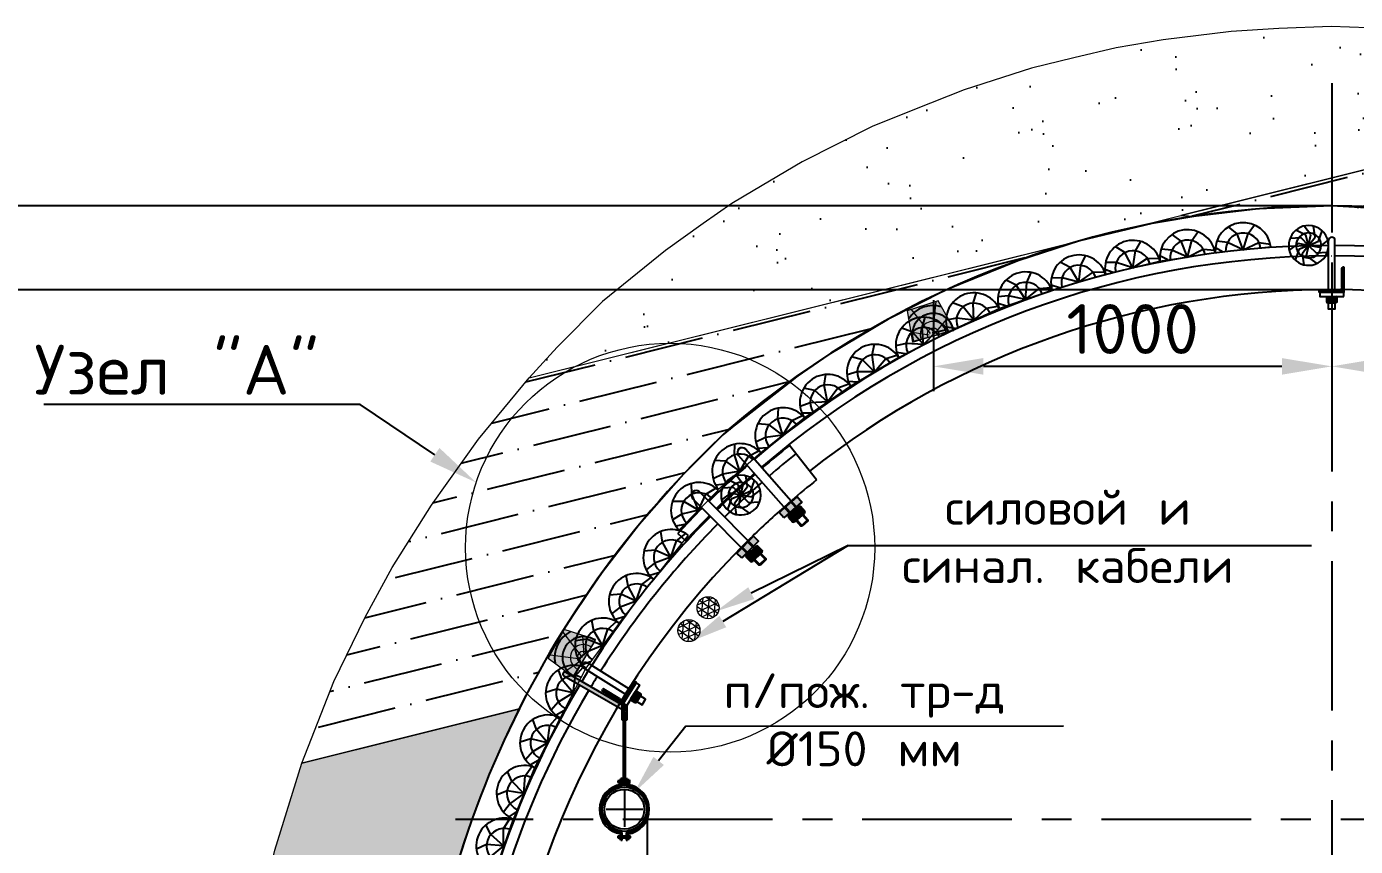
# Model space of a CAD drawing. Header units: millimetres. Extents: x 1757 to 4342, y -1901 to 53.
# Drawn here: x 3956.3 to 4023, y -1788.8 to -1747.7 of the extents above; entities that cross this region are included whole.
import ezdxf
from ezdxf import colors
from ezdxf.entities.mleader import LeaderData, LeaderLine
from ezdxf.math import Vec2, Vec3

# ---------------------------------------------------------------- set-up
doc = ezdxf.new("R2010")
doc.units = ezdxf.units.MM
doc.header["$LTSCALE"] = 0.1
doc.linetypes.add('IRA2', pattern=[4, 2, -1, 0, -1])
doc.linetypes.add('осевая', pattern=[2, 1.25, -0.25, 0.25, -0.25])
for name, color, linetype in [('АП-112_22', 5, 'Continuous'), ('Д_Распорка', 7, 'Continuous'), ('Контур_112', 252, 'Continuous'), ('М16_Гайка_Конт', 7, 'Continuous'), ('М16_Планка', 7, 'Continuous'), ('М24_Гайка', 7, 'Continuous'), ('М24_Планка', 7, 'Continuous'), ('Ско_М16_СВП-22', 7, 'Continuous'), ('Ско_М24', 5, 'Continuous'), ('Уголок_63х63', 7, 'Continuous')]:
    doc.layers.add(name, color=color, linetype=linetype)
doc.styles.get("Standard").update_dxf_attribs({"font": 'txt.shx'})
doc.dimstyles.new('ISO-25', dxfattribs={"dimtxt": 2.5, "dimasz": 2.5, "dimexe": 1.25, "dimexo": 0, "dimtad": 1, "dimdec": 0, "dimtxsty": 'Standard', "dimcen": 2.5, "dimadec": 0, "dimazin": 0, "dimtfac": 1, "dimtdec": 0, "dimtmove": 0, "dimatfit": 3, "dimfxl": 1, "dimarcsym": 0})
pattern_1 = [(14, (-279873.9305, 278915.1453), (2.311551805, 2.2124337317), [3.96875, -0.79375, 0, -0.79375])]

# ---------------------------------------------------------------- blocks, each defined once
blk = doc.blocks.new('*D669')
at = {"color": 0, "lineweight": -2}
for p, q in [((4021.773, -1760.892), (3953.289, -1760.892)), ((3954.539, -1820.973), (3954.539, -1763.392)), ((3979.975, -1823.473), (3953.289, -1823.473))]:
    blk.add_line(p, q, dxfattribs=at)
at = {"color": 0, "lineweight": 15}
for points in [[(3954.122, -1763.392), (3954.956, -1763.392), (3954.539, -1760.892)], [(3954.122, -1820.973), (3954.956, -1820.973), (3954.539, -1823.473)]]:
    blk.add_solid(points, dxfattribs=at)
at = {"layer": 'Defpoints', "color": 0, "lineweight": 15}
for p in [(3954.539, -1760.892), (4021.773, -1760.892), (3979.975, -1823.473)]:
    blk.add_point(p, dxfattribs=at)
at = {"color": 0, "lineweight": 0, "insert": (3952.664, -1792.183), "char_height": 2.5, "attachment_point": 5, "rotation": 90}
blk.add_mtext('2830(3080)', dxfattribs=at)
blk = doc.blocks.new('М16_Гайка')
at = {"layer": 'М16_Гайка_Конт'}
h = blk.add_hatch(color=253, dxfattribs=at)
h.paths.add_polyline_path([(1.9, -6.7, 0.267171), (1.9, -13.4), (1.9, -13.4), (14.3, -13.4), (14.3, -13.4, 0.267171), (14.3, -6.7)])
h.paths.add_polyline_path([(1.9, 6.7, 0.133362), (1.9, -6.7), (14.3, -6.7, 0.133362), (14.3, 6.7)])
h.paths.add_polyline_path([(1.9, 13.4), (1.9, 13.4, 0.267171), (1.9, 6.7), (14.3, 6.7, 0.267171), (14.3, 13.4), (14.3, 13.4)])
h.paths.add_polyline_path([(0, 10.1), (0, 0), (1, 0, -0.066387), (1.9, 6.7, -0.267171), (1.9, 13.4)])
h.paths.add_polyline_path([(0, 0), (0, -10), (1.9, -13.4, -0.267171), (1.9, -6.7, -0.066387), (1, 0)])
h.paths.add_polyline_path([(15.2, 0, -0.066387), (14.3, -6.7, -0.267171), (14.3, -13.4), (16.2, -10), (16.2, 0)])
h.paths.add_polyline_path([(14.3, 13.4, -0.267171), (14.3, 6.7, -0.066387), (15.2, 0), (16.2, 0), (16.2, 10.1)])
for p, q in [((1.9, 13.4), (0, 10.1)), ((0, 10.1), (0, -10)), ((0, 10.1), (0, -10)), ((0, 0), (1, 0)), ((1.9, 13.4), (14.3, 13.4)), ((14.3, 6.7), (1.9, 6.7)), ((14.3, 13.4), (16.2, 10.1)), ((15.2, 0), (16.2, 0)), ((16.2, 10.1), (16.2, -10)), ((16.2, 10.1), (16.2, -10)), ((1.9, -13.4), (0, -10)), ((14.3, -6.7), (1.9, -6.7)), ((14.3, -13.4), (1.9, -13.4)), ((14.3, -13.4), (16.2, -10))]:
    blk.add_line(p, q, dxfattribs=at)
for centre, radius, start, end in [((7.7, 10), 6.71, 149.9725, 209.9168), ((26.6, 0), 25.6, 164.8075, 195.1925), ((8.5, 10), 6.71, 330.0832, 29.9168), ((-10.4, 0), 25.6, 344.8075, 15.1925), ((7.7, -10), 6.71, 150.0832, 210.0275), ((8.5, -10), 6.71, 330.0832, 29.9168)]:
    blk.add_arc(centre, radius, start, end, dxfattribs=at)
blk = doc.blocks.new('Уголок_63х63')
blk.add_lwpolyline([(-6, 31.5), (-5.1, 31.5)])
at = {"layer": 'Уголок_63х63'}
for p, q in [((-6, 58.5), (-2.6, 63)), ((-6, 53.2), (0, 61.1)), ((-6, 13), (-6, 60.3)), ((-6, 47.9), (0, 55.9)), ((-6, 42.7), (0, 50.6)), ((-6, 37.4), (0, 45.3)), ((-6, 32.1), (0, 40.1)), ((-6, 26.9), (0, 34.8)), ((0, 63), (-3.3, 63)), ((0, 0), (0, 63)), ((-63, 0), (-63, 3.3)), ((0, 0), (-63, 0)), ((-62.8, 4.4), (-62, 5.4)), ((-62.1, 0), (-57.6, 6)), ((-13, 6), (-60.3, 6)), ((-58.1, 0), (-53.6, 6)), ((-54.2, 0), (-49.6, 6)), ((-50.2, 0), (-45.6, 6)), ((-46.2, 0), (-41.7, 6)), ((-42.2, 0), (-37.7, 6)), ((-38.2, 0), (-33.7, 6)), ((-34.3, 0), (-29.7, 6)), ((-30.3, 0), (-25.7, 6)), ((-26.3, 0), (-21.8, 6)), ((-22.3, 0), (-17.8, 6)), ((-18.3, 0), (-13.8, 6)), ((-14.4, 0), (-8.7, 7.5)), ((-10.4, 0), (0, 13.7)), ((-6.5, 10.4), (0, 19)), ((-6.4, 0), (0, 8.5)), ((-6, 21.6), (0, 29.5)), ((-6, 16.3), (0, 24.3)), ((-2.4, 0), (0, 3.2))]:
    blk.add_line(p, q, dxfattribs=at)
for centre, radius, start, end in [((-3.3, 60.3), 2.7, 90.0004, 180.0004), ((-60.3, 3.3), 2.7, 90.0004, 180.0004), ((-13, 13), 7, 270.0004, 0.0004)]:
    blk.add_arc(centre, radius, start, end, dxfattribs=at)
blk = doc.blocks.new('Хомут_М15_Проф')
at = {"layer": 'Ско_М16_СВП-22'}
for p, q in [((-38.7, 8), (-163, 8)), ((-38.7, -8), (-163, -8))]:
    blk.add_line(p, q, dxfattribs=at)
blk.add_arc((-163, 0), 8, 90, 270, dxfattribs=at)
blk = doc.blocks.new('A$C47E9096D')
at = {"layer": 'М24_Гайка'}
blk.add_hatch(color=253, dxfattribs=at).paths.add_polyline_path([(-69.3, 85.7), (-73.6, 88.2), (-105.2, 88.2), (-109.5, 85.7), (-109.5, 69.3), (-105.2, 66.8), (-73.6, 66.8), (-69.3, 69.3)])
for points in [[(-109.6, 85.7), (-105.2, 88.2)], [(-109.6, 85.7), (-109.6, 69.3)], [(-109.6, 69.3), (-105.2, 66.7)], [(-73.6, 88.2), (-105.2, 88.2)], [(-73.6, 66.7), (-105.2, 66.7)], [(-99.5, 85.7), (-99.5, 73.2)], [(-99.5, 69.3), (-99.5, 81.7)], [(-89.4, 88.2), (-89.4, 87)], [(-89.4, 66.7), (-89.4, 68)], [(-79.3, 85.7), (-79.3, 73.2)], [(-79.3, 69.3), (-79.3, 81.7)], [(-69.3, 85.7), (-73.6, 88.2)], [(-69.3, 69.3), (-73.6, 66.7)], [(-69.3, 85.7), (-69.3, 69.3)]]:
    blk.add_lwpolyline(points, dxfattribs=at)
at = {"layer": 'М24_Гайка', "color": 253}
blk.add_lwpolyline([(-73.6, 88.2), (-105.2, 88.2), (-109.5, 85.7), (-109.5, 69.3), (-105.2, 66.8), (-73.6, 66.8), (-69.3, 69.3), (-69.3, 85.7)], close=True, dxfattribs=at)
at = {"layer": 'М24_Гайка'}
for centre, radius, start, end in [((-104.5, 75.6), 11.3, 63.6373, 116.3627), ((-104.5, 79.4), 11.3, 243.6373, 296.3627), ((-89.4, 45.3), 41.7, 76.0034, 103.9966), ((-89.4, 109.7), 41.7, 256.0034, 283.9966), ((-74.3, 75.6), 11.3, 63.6373, 116.3627), ((-74.3, 79.4), 11.3, 243.6373, 296.3627)]:
    blk.add_arc(centre, radius, start, end, dxfattribs=at)
blk = doc.blocks.new('pfnzu')
at = {"color": 7, "lineweight": 0}
blk.add_line((142694.1, -82404), (142694.1, -82544.3), dxfattribs=at)
at = {"layer": 'Д_Распорка', "color": 253}
for p, q in [((142679.9, -82432.8), (142686.9, -82404.5)), ((142654.7, -82457.4), (142634.8, -82439)), ((142694.1, -82474.1), (142679.9, -82432.8)), ((142694.1, -82474.1), (142652.6, -82484.3)), ((142694.1, -82474.1), (142654.7, -82457.4)), ((142694.1, -82474.1), (142671.5, -82511.2)), ((142652.6, -82484.3), (142632.2, -82504.2)), ((142671.5, -82511.2), (142664.9, -82537.2)), ((142694.1, -82524.6), (142681.4, -82542.8))]:
    blk.add_line(p, q, dxfattribs=at)
at = {"layer": 'Д_Распорка', "color": 7}
blk.add_arc((142695.6, -82474.1), 70.2, 91.2316, 268.7684, dxfattribs=at)
at = {"layer": 'Д_Распорка', "color": 253}
blk.add_arc((142695.6, -82474.1), 44.2, 91.9563, 268.0437, dxfattribs=at)
blk = doc.blocks.new('*D620')
at = {"color": 0, "lineweight": -2}
for p, q in [((3987.433, -1787.475), (3987.433, -1793.904)), ((4003.475, -1792.654), (4003.475, -1791.404)), ((3989.933, -1792.654), (4000.975, -1792.654))]:
    blk.add_line(p, q, dxfattribs=at)
at = {"color": 0, "lineweight": 15}
for points in [[(3989.933, -1792.237), (3989.933, -1793.07), (3987.433, -1792.654)], [(4000.975, -1792.237), (4000.975, -1793.07), (4003.475, -1792.654)]]:
    blk.add_solid(points, dxfattribs=at)
at = {"layer": 'Defpoints', "color": 0, "lineweight": 15}
for p in [(3987.433, -1787.475), (4003.475, -1792.654), (4003.475, -1792.654)]:
    blk.add_point(p, dxfattribs=at)
at = {"color": 0, "lineweight": 0, "insert": (3995.454, -1790.779), "char_height": 2.5, "attachment_point": 5}
blk.add_mtext('16', dxfattribs=at)
blk = doc.blocks.new('*D649')
at = {"color": 0, "lineweight": -2}
for p, q in [((4021.773, -1756.676), (3948.196, -1756.676)), ((3949.446, -1820.973), (3949.446, -1759.176)), ((4021.773, -1823.473), (3948.196, -1823.473))]:
    blk.add_line(p, q, dxfattribs=at)
at = {"color": 0, "lineweight": 15}
for points in [[(3949.03, -1759.176), (3949.863, -1759.176), (3949.446, -1756.676)], [(3949.03, -1820.973), (3949.863, -1820.973), (3949.446, -1823.473)]]:
    blk.add_solid(points, dxfattribs=at)
at = {"layer": 'Defpoints', "color": 0, "lineweight": 15}
for p in [(3949.446, -1756.676), (4021.773, -1756.676), (4021.773, -1823.473)]:
    blk.add_point(p, dxfattribs=at)
at = {"color": 0, "lineweight": 0, "insert": (3947.571, -1790.075), "char_height": 2.5, "attachment_point": 5, "rotation": 90}
blk.add_mtext('67', dxfattribs=at)
blk = doc.blocks.new('*D660')
at = {"color": 0, "lineweight": -2}
for p, q in [((4021.773, -1760.892), (4021.773, -1765.976)), ((4001.798, -1761.405), (4001.798, -1765.976)), ((4019.273, -1764.726), (4004.298, -1764.726))]:
    blk.add_line(p, q, dxfattribs=at)
at = {"color": 0, "lineweight": 15}
for points in [[(4004.298, -1764.31), (4004.298, -1765.143), (4001.798, -1764.726)], [(4019.273, -1764.31), (4019.273, -1765.143), (4021.773, -1764.726)]]:
    blk.add_solid(points, dxfattribs=at)
at = {"layer": 'Defpoints', "color": 0, "lineweight": 15}
for p in [(4021.773, -1760.892), (4001.798, -1761.405), (4001.798, -1764.726)]:
    blk.add_point(p, dxfattribs=at)
at = {"color": 0, "lineweight": 0, "insert": (4011.785, -1762.851), "char_height": 2.5, "attachment_point": 5}
blk.add_mtext('1000', dxfattribs=at)
blk = doc.blocks.new('*D631')
at = {"color": 0, "lineweight": -2}
for p, q in [((4021.773, -1760.892), (4021.773, -1765.976)), ((4041.749, -1761.409), (4041.749, -1765.976)), ((4024.273, -1764.726), (4039.249, -1764.726))]:
    blk.add_line(p, q, dxfattribs=at)
at = {"color": 0, "lineweight": 15}
for points in [[(4024.273, -1764.31), (4024.273, -1765.143), (4021.773, -1764.726)], [(4039.249, -1764.31), (4039.249, -1765.143), (4041.749, -1764.726)]]:
    blk.add_solid(points, dxfattribs=at)
at = {"layer": 'Defpoints', "color": 0, "lineweight": 15}
for p in [(4021.773, -1760.892), (4041.749, -1761.409), (4041.749, -1764.726)]:
    blk.add_point(p, dxfattribs=at)
at = {"color": 0, "lineweight": 0, "insert": (4031.761, -1762.851), "char_height": 2.5, "attachment_point": 5, "rotation": 360}
blk.add_mtext('1000', dxfattribs=at)

msp = doc.modelspace()

# ---------------------------------------------------------------- hatches: boundary and pattern name
h = msp.add_hatch()
h.set_pattern_fill('AR-SAND', color=256, scale=0.1, angle=315, style=0)
h.set_pattern_definition([(352.5, (-279873.9305, 278915.1453), (3.34753489, 3.573813487), [0, -3.8608, 0, -4.318, 0, -4.1275]), (322.5, (-279873.9305, 278915.145), (8.24732851, 1.89010928), [0, -2.0828, 0, -3.4798, 0, -1.3335]), (282.5, (-279876.1397, 278917.3544), (5.60332312, -5.58299826), [0, -1.27, 0, -4.572, 0, -5.969]), (272.5, (-279876.14, 278917.3544), (6.97550782, -3.82281109), [0, -0.635, 0, -2.9972, 0, -3.429])])
h.paths.add_polyline_path([(3981.521, -1765.305), (4039.913, -1750.746), (4038.208, -1750.179), (4035.618, -1749.454), (4032.384, -1748.743), (4030.46, -1748.391), (4028.695, -1748.125), (4026.024, -1747.853), (4023.587, -1747.731), (4021.742, -1747.671), (4019.125, -1747.775), (4016.732, -1747.918), (4013.318, -1748.337), (4010.963, -1748.736), (4008.84, -1749.246), (4006.716, -1749.755), (4003.329, -1750.843), (4000.843, -1751.826), (3998.725, -1752.691), (3995.213, -1754.452), (3992.76, -1755.913), (3991.691, -1756.549), (3990.243, -1757.553), (3988.356, -1758.907), (3986.601, -1760.334), (3985.196, -1761.476), (3982.915, -1763.767)])
h = msp.add_hatch()
h.set_pattern_fill('ANSI36', color=256, scale=0.5, angle=329, style=0)
h.set_pattern_definition(pattern_1)
h.paths.add_polyline_path([(4014.2, -1757.157), (4014.996, -1757.181), (4018.078, -1756.824), (4021.773, -1756.676), (4026.923, -1756.963), (4029.683, -1757.356), (4033.861, -1758.279), (4038.574, -1759.84), (4040.929, -1760.815), (4043.072, -1761.883), (4047.401, -1764.396), (4048.411, -1765.117), (4059.274, -1762.408), (4058.382, -1761.544), (4056.261, -1759.755), (4053.197, -1757.485), (4049.445, -1755.079), (4046.065, -1753.28), (4043.19, -1752.002), (4039.913, -1750.746)])
h = msp.add_hatch()
h.set_pattern_fill('ANSI36', color=256, scale=0.5, angle=329, style=0)
h.set_pattern_definition(pattern_1)
h.paths.add_polyline_path([(3981.521, -1765.305), (4008.604, -1758.552), (4007.409, -1758.956), (4005.744, -1759.533), (4004.67, -1759.944), (4002.923, -1760.678), (4001.811, -1761.19), (3999.755, -1762.234), (3998.499, -1762.936), (3996.825, -1763.955), (3995.092, -1765.143), (3991.241, -1768.161), (3989.12, -1770.291), (3987.041, -1772.657), (3985.174, -1775.074), (3983.549, -1777.46), (3981.992, -1780.069), (3981.014, -1781.921), (3970.117, -1784.638), (3971.727, -1780.54), (3973.287, -1777.319), (3974.64, -1774.818), (3976.617, -1771.685), (3978.976, -1768.375)])
at = {"lineweight": 0}
for points in [[(4000.478, -1761.935), (4000.753, -1763.509), (4002.842, -1762.87), (4002.038, -1761.432)], [(3982.478, -1779.376), (3983.761, -1780.33), (3984.838, -1778.429), (3983.266, -1777.938)]]:
    msp.add_hatch(color=253, dxfattribs=at).paths.add_polyline_path(points)
h = msp.add_hatch(dxfattribs=at)
h.set_pattern_fill('NET3', scale=0.099995, angle=35, style=0)
h.set_pattern_definition([(145, (6918.8542, -172.37853), (0.182101877, 0.260068433), []), (85, (6918.8542, -172.37853), (0.31627681, -0.027670635), []), (25, (6918.8542, -172.37853), (0.13417493, -0.28773907), [])])
edge = h.paths.add_edge_path()
edge.add_arc((3990.495, -1776.841), 0.554, 0, 360)
h = msp.add_hatch(dxfattribs=at)
h.set_pattern_fill('NET3', scale=0.099995, angle=35, style=0)
h.set_pattern_definition([(145, (6917.88753, -173.52305), (0.182101877, 0.260068433), []), (85, (6917.88753, -173.52305), (0.31627681, -0.027670635), []), (25, (6917.88753, -173.52305), (0.13417493, -0.28773907), [])])
edge = h.paths.add_edge_path()
edge.add_arc((3989.529, -1777.985), 0.554, 0, 360)
at = {"lineweight": 0, "true_color": 0xffffff}
h = msp.add_hatch(color=7, dxfattribs=at)
edge = h.paths.add_edge_path()
edge.add_line((3983.256, -1780.257), (3986.159, -1781.934))
edge.add_line((3986.159, -1781.934), (3986.164, -1781.743))
edge.add_line((3986.164, -1781.743), (3986.217, -1781.734))
edge.add_line((3986.217, -1781.734), (3983.357, -1780.081))
edge.add_arc((3983.309, -1780.17), 0.101, 61.40336, 238.55297)
msp.add_hatch(color=253).paths.add_polyline_path([(3970.117, -1784.638), (3981.052, -1781.911), (3980.009, -1784.05), (3979.333, -1785.667), (3978.66, -1787.475), (3977.798, -1790.098), (3977.043, -1792.934), (3976.61, -1795.007), (3976.384, -1796.354), (3976.164, -1797.91), (3975.978, -1799.657), (3966.831, -1801.947), (3966.884, -1800.642), (3967.086, -1798.056), (3967.384, -1795.648), (3968.019, -1792.097), (3968.758, -1789.009)])
at = {"layer": 'М24_Планка'}
for points in [[(3994.954, -1771.269), (3994.06, -1772.058), (3994.293, -1772.322), (3995.187, -1771.533)], [(3992.775, -1773.255), (3991.929, -1774.095), (3992.177, -1774.344), (3993.023, -1773.504)]]:
    msp.add_hatch(color=7, dxfattribs=at).paths.add_polyline_path(points)

# ---------------------------------------------------------------- linework, layer by layer
at = {"color": 7, "linetype": 'осевая', "ltscale": 60}
for p, q in [((4021.773, -1750.505), (4021.773, -1830.229)), ((4065.724, -1787.475), (3977.823, -1787.475))]:
    msp.add_line(p, q, dxfattribs=at)
at = {"lineweight": 9}
for p, q in [((4001.908, -1761.474), (4001.741, -1763.069)), ((4000.671, -1761.872), (4001.638, -1763.072)), ((4002.511, -1762.278), (4001.863, -1763.057)), ((4001.579, -1763.152), (4000.733, -1763.024)), ((3983.2, -1778.059), (3984.176, -1779.331)), ((3984.191, -1778.227), (3984.256, -1779.239)), ((3982.576, -1779.198), (3984.103, -1779.404)), ((3984.115, -1779.503), (3983.413, -1779.991))]:
    msp.add_line(p, q, dxfattribs=at)
at = {"color": 7, "lineweight": 0}
for p, q in [((4000.785, -1763.459), (4002.81, -1762.92)), ((3983.75, -1780.271), (3984.849, -1778.488))]:
    msp.add_line(p, q, dxfattribs=at)
at = {"color": 7}
for p, q in [((3997.526, -1773.717), (3991.231, -1777.535)), ((3997.526, -1773.717), (3992.657, -1776.108)), ((3997.526, -1773.717), (4020.753, -1773.709)), ((3986.354, -1782.06), (3986.23, -1782.06)), ((3986.23, -1782.06), (3986.23, -1785.744)), ((3986.354, -1785.744), (3986.354, -1782.06)), ((3989.37, -1782.777), (3988.013, -1784.53)), ((3989.37, -1782.777), (4008.313, -1782.766)), ((3986.601, -1785.524), (3985.966, -1785.524)), ((3985.966, -1785.524), (3985.966, -1785.618)), ((3986.12, -1785.48), (3986.045, -1785.48)), ((3986.045, -1785.48), (3986.045, -1785.677)), ((3986.12, -1785.677), (3986.12, -1785.48)), ((3986.189, -1785.418), (3986.123, -1785.418)), ((3986.123, -1785.418), (3986.123, -1785.8)), ((3986.189, -1785.8), (3986.189, -1785.418)), ((3986.452, -1785.423), (3986.386, -1785.423)), ((3986.386, -1785.423), (3986.386, -1785.804)), ((3986.452, -1785.804), (3986.452, -1785.423)), ((3986.534, -1785.48), (3986.459, -1785.48)), ((3986.459, -1785.48), (3986.459, -1785.677)), ((3986.534, -1785.677), (3986.534, -1785.48)), ((3985.966, -1785.618), (3986.601, -1785.618)), ((3986.045, -1785.677), (3986.12, -1785.677)), ((3986.123, -1785.8), (3986.189, -1785.8)), ((3986.23, -1785.744), (3986.354, -1785.744)), ((3986.386, -1785.804), (3986.452, -1785.804)), ((3986.459, -1785.677), (3986.534, -1785.677)), ((3986.189, -1788.12), (3986.123, -1788.12)), ((3986.123, -1788.12), (3986.123, -1788.502)), ((3986.189, -1788.502), (3986.189, -1788.12)), ((3986.452, -1788.117), (3986.386, -1788.117)), ((3986.386, -1788.117), (3986.386, -1788.498)), ((3986.386, -1788.124), (3986.386, -1788.506)), ((3986.452, -1788.498), (3986.452, -1788.117)), ((3986.452, -1788.506), (3986.452, -1788.124)), ((3986.601, -1788.303), (3985.966, -1788.303)), ((3985.966, -1788.303), (3985.966, -1788.398)), ((3985.966, -1788.398), (3986.601, -1788.398)), ((3986.12, -1788.26), (3986.045, -1788.26)), ((3986.045, -1788.26), (3986.045, -1788.457)), ((3986.045, -1788.457), (3986.12, -1788.457)), ((3986.12, -1788.457), (3986.12, -1788.26)), ((3986.123, -1788.502), (3986.189, -1788.502)), ((3986.386, -1788.498), (3986.452, -1788.498)), ((3986.386, -1788.506), (3986.452, -1788.506)), ((3986.534, -1788.26), (3986.459, -1788.26)), ((3986.459, -1788.26), (3986.459, -1788.457)), ((3986.459, -1788.457), (3986.534, -1788.457)), ((3986.534, -1788.457), (3986.534, -1788.26)), ((3986.601, -1788.398), (3986.601, -1788.303))]:
    msp.add_line(p, q, dxfattribs=at)
at = {"color": 7, "linetype": 'Continuous'}
for p, q in [((3983.357, -1780.081), (3986.217, -1781.734)), ((3983.256, -1780.257), (3986.159, -1781.934)), ((3986.429, -1781.743), (3986.164, -1781.743)), ((3986.164, -1781.743), (3986.164, -1782.465)), ((3986.24, -1781.802), (3986.184, -1781.899)), ((3986.184, -1781.899), (3986.24, -1781.996)), ((3986.352, -1781.802), (3986.24, -1781.802)), ((3986.24, -1781.996), (3986.352, -1781.996)), ((3986.408, -1781.899), (3986.352, -1781.802)), ((3986.352, -1781.996), (3986.408, -1781.899)), ((3986.429, -1782.463), (3986.429, -1781.743)), ((3986.164, -1782.465), (3986.23, -1782.465)), ((3986.354, -1782.463), (3986.429, -1782.463))]:
    msp.add_line(p, q, dxfattribs=at)
at = {"color": 7, "linetype": 'IRA2', "ltscale": 20}
for p, q in [((3986.293, -1786.012), (3986.293, -1787.844)), ((3985.382, -1786.957), (3987.216, -1786.957)), ((3986.26, -1786.957), (3986.326, -1786.957)), ((3986.293, -1786.99), (3986.293, -1786.924))]:
    msp.add_line(p, q, dxfattribs=at)
at = {"color": 7, "lineweight": 0}
for points in [[(4023.587, -1747.731), (4021.742, -1747.671), (4019.125, -1747.775), (4016.732, -1747.918), (4013.318, -1748.337), (4010.963, -1748.736), (4008.84, -1749.246), (4006.716, -1749.755), (4003.329, -1750.843), (4000.843, -1751.826), (3998.725, -1752.691), (3995.213, -1754.452), (3992.76, -1755.913), (3991.691, -1756.549), (3990.243, -1757.553), (3988.356, -1758.907), (3986.601, -1760.334), (3985.196, -1761.476), (3982.915, -1763.767), (3981.521, -1765.305), (3981.521, -1765.305), (3981.521, -1765.305)], [(3981.521, -1765.305), (4039.913, -1750.746)], [(4014.2, -1757.157), (4014.996, -1757.181), (4018.078, -1756.824), (4021.773, -1756.676), (4026.923, -1756.963), (4029.683, -1757.356), (4033.861, -1758.279), (4038.574, -1759.84), (4040.929, -1760.815), (4043.072, -1761.883), (4047.401, -1764.396), (4048.411, -1765.117), (4059.274, -1762.408), (4058.382, -1761.544), (4056.261, -1759.755), (4053.197, -1757.485), (4049.445, -1755.079), (4046.065, -1753.28), (4043.19, -1752.002), (4039.913, -1750.746), (4014.2, -1757.157)], [(3978.173, -1788.853), (3979.043, -1786.389), (3979.622, -1784.946), (3980.278, -1783.454), (3981.83, -1780.363), (3983.021, -1778.303), (3985.174, -1775.074), (3987.041, -1772.657), (3989.12, -1770.291), (3991.241, -1768.161), (3994.159, -1765.789), (3996.562, -1764.124), (3999.538, -1762.351), (4002.449, -1760.892), (4006.042, -1759.425), (4009.146, -1758.428), (4012.768, -1757.559), (4015.265, -1757.135), (4018.078, -1756.824), (4021.773, -1756.676), (4024.827, -1756.777)], [(3981.521, -1765.305), (4008.604, -1758.552), (4007.409, -1758.956), (4005.744, -1759.533), (4004.67, -1759.944), (4002.923, -1760.678), (4001.811, -1761.19), (3999.755, -1762.234), (3998.499, -1762.936), (3996.825, -1763.955), (3995.092, -1765.143), (3991.241, -1768.161), (3989.12, -1770.291), (3987.041, -1772.657), (3985.174, -1775.074), (3983.549, -1777.46), (3981.992, -1780.069), (3981.014, -1781.921), (3970.117, -1784.638), (3971.727, -1780.54), (3973.287, -1777.319), (3974.64, -1774.818), (3976.617, -1771.685), (3978.976, -1768.375), (3981.521, -1765.305)], [(3970.117, -1784.638), (3981.052, -1781.911), (3980.009, -1784.05), (3979.333, -1785.667), (3978.66, -1787.475), (3977.798, -1790.098), (3977.043, -1792.934), (3976.61, -1795.007), (3976.384, -1796.354), (3976.164, -1797.91), (3975.978, -1799.657), (3966.831, -1801.947), (3966.884, -1800.642), (3967.086, -1798.056), (3967.384, -1795.648), (3968.019, -1792.097), (3968.758, -1789.009), (3970.117, -1784.638)]]:
    msp.add_lwpolyline(points, dxfattribs=at)
for points in [[(4000.478, -1761.935), (4000.753, -1763.509), (4002.842, -1762.87), (4002.038, -1761.432)], [(3982.478, -1779.376), (3983.761, -1780.33), (3984.838, -1778.429), (3983.266, -1777.938)]]:
    msp.add_lwpolyline(points, close=True, dxfattribs=at)
for centre, radius in [((3988.589, -1773.827), 10.261), ((3990.495, -1776.841), 0.554), ((3989.529, -1777.985), 0.554)]:
    msp.add_circle(centre, radius, dxfattribs=at)
at = {"color": 7, "linetype": 'Continuous'}
for radius in [0.115, 0.0468]:
    msp.add_circle((3986.296, -1781.891), radius, dxfattribs=at)
at = {"color": 7}
for radius in [1.108, 1]:
    msp.add_circle((3986.293, -1786.957), radius, dxfattribs=at)
for centre, radius, start, end in [((4001.779, -1763.119), 1.449, 72.80863, 147.97768), ((4001.779, -1763.119), 1.05, 10.91421, 198.88302), ((3984.237, -1779.341), 1.449, 116.24622, 191.41527), ((3984.237, -1779.341), 1.05, 54.35181, 242.32061)]:
    msp.add_arc(centre, radius, start, end)
at = {"lineweight": 9}
for centre, radius, start, end in [((4001.779, -1763.119), 0.651, 8.46353, 201.3337), ((4001.779, -1763.119), 0.306, 1.08333, 208.71391), ((3984.237, -1779.341), 0.651, 51.90113, 244.7713), ((3984.237, -1779.341), 0.306, 44.52092, 252.1515)]:
    msp.add_arc(centre, radius, start, end, dxfattribs=at)
at = {"color": 7}
for centre, radius, start, end in [((3983.309, -1780.17), 0.101, 61.40336, 238.55297), ((3986.293, -1786.957), 1.252, 97.79844, 262.20156), ((3986.293, -1786.957), 1.175, 98.31333, 262.00743), ((3986.293, -1786.957), 1.252, 277.2932, 82.7068), ((3986.293, -1786.957), 1.175, 277.77432, 82.22568)]:
    msp.add_arc(centre, radius, start, end, dxfattribs=at)
for points in [[(3992.504, -1775.812), (3992.81, -1776.404), (3990.881, -1777.026)], [(3991.058, -1777.25), (3991.404, -1777.82), (3989.521, -1778.573)], [(3987.749, -1784.326), (3988.276, -1784.734), (3986.788, -1786.112)]]:
    msp.add_solid(points, dxfattribs=at)
at = {"layer": 'АП-112_22', "color": 7}
for p, q in [((3995.935, -1770.425), (3994.568, -1768.703)), ((3989.41, -1773.514), (3988.977, -1773.118))]:
    msp.add_line(p, q, dxfattribs=at)
for centre, radius, start, end in [((4021.773, -1803.07), 44.416, 90.20626, 130.6507), ((4021.773, -1803.07), 44.416, 49.3493, 89.79348), ((4021.773, -1803.07), 43.885, 90.20875, 130.6475), ((4021.773, -1803.07), 43.885, 49.3525, 89.79099), ((4021.773, -1803.07), 42.198, 90.2171, 128.36132), ((4021.773, -1803.07), 42.198, 51.63868, 89.78263), ((4022.173, -1803.474), 44.396, 128.44574, 130.69933), ((4022.173, -1803.474), 43.867, 128.44574, 130.69672), ((4021.773, -1803.07), 44.416, 131.26987, 134.70416), ((4021.773, -1803.07), 43.885, 131.27415, 134.70234), ((4022.173, -1803.474), 44.396, 131.31877, 134.70244), ((4022.173, -1803.474), 43.867, 131.32363, 134.7006), ((4022.173, -1803.474), 42.198, 128.44574, 130.68806), ((4021.773, -1803.07), 44.416, 135.32333, 137.59433), ((4021.773, -1803.07), 43.885, 135.32899, 137.59433), ((4022.173, -1803.474), 42.198, 131.33977, 134.69449), ((4022.173, -1803.474), 44.396, 135.31933, 148.90203), ((4022.173, -1803.474), 43.867, 135.32751, 147.68512), ((4022.173, -1803.474), 42.198, 135.3462, 180), ((4022.173, -1803.474), 44.396, 149.1632, 180), ((4022.173, -1803.474), 43.867, 148.10306, 148.88905), ((4022.173, -1803.474), 43.867, 149.15338, 180)]:
    msp.add_arc(centre, radius, start, end, dxfattribs=at)
at = {"layer": 'Д_Распорка', "color": 7}
for p, q in [((4020.471, -1758.14), (4019.976, -1757.884)), ((4020.716, -1758.131), (4020.387, -1757.681)), ((4020.613, -1758.655), (4020.471, -1758.14)), ((4020.613, -1758.655), (4020.716, -1758.131)), ((4020.613, -1758.655), (4020.941, -1758.234)), ((4020.941, -1758.234), (4020.851, -1757.684)), ((4021.105, -1758.447), (4021.293, -1757.922)), ((4020.087, -1758.562), (4019.644, -1758.9)), ((4020.232, -1758.281), (4019.675, -1758.308)), ((4020.121, -1758.863), (4019.933, -1759.388)), ((4020.613, -1758.655), (4020.087, -1758.562)), ((4020.613, -1758.655), (4020.121, -1758.863)), ((4020.613, -1758.655), (4020.232, -1758.281)), ((4020.613, -1758.655), (4020.284, -1759.076)), ((4020.613, -1758.655), (4020.497, -1759.176)), ((4020.576, -1758.671), (4021.105, -1758.447)), ((4020.628, -1758.669), (4020.994, -1759.029)), ((4020.687, -1758.668), (4021.139, -1758.748)), ((4021.139, -1758.748), (4021.582, -1758.41)), ((4020.284, -1759.076), (4020.375, -1759.626)), ((4020.497, -1759.176), (4021.024, -1759.567)), ((4020.994, -1759.029), (4021.551, -1759.002)), ((4021.755, -1759.17), (4021.784, -1759.185)), ((3992.244, -1770.661), (3991.915, -1770.211)), ((3992.469, -1770.764), (3992.379, -1770.213)), ((3991.76, -1770.81), (3991.203, -1770.838)), ((3991.999, -1770.67), (3991.504, -1770.414)), ((3992.141, -1771.185), (3991.76, -1770.81)), ((3992.141, -1771.185), (3991.999, -1770.67)), ((3992.141, -1771.185), (3992.244, -1770.661)), ((3992.141, -1771.185), (3992.469, -1770.764)), ((3992.633, -1770.977), (3992.821, -1770.452)), ((3991.615, -1771.092), (3991.172, -1771.43)), ((3991.649, -1771.393), (3991.461, -1771.918)), ((3992.141, -1771.185), (3991.615, -1771.092)), ((3992.141, -1771.185), (3991.649, -1771.393)), ((3992.141, -1771.185), (3991.812, -1771.606)), ((3992.141, -1771.185), (3992.025, -1771.706)), ((3992.104, -1771.201), (3992.633, -1770.977)), ((3992.156, -1771.199), (3992.522, -1771.559)), ((3992.215, -1771.198), (3992.667, -1771.277)), ((3992.522, -1771.559), (3993.079, -1771.532)), ((3992.667, -1771.277), (3993.11, -1770.94)), ((3991.117, -1771.772), (3991.124, -1771.781)), ((3991.812, -1771.606), (3991.903, -1772.156)), ((3992.025, -1771.706), (3992.552, -1772.096))]:
    msp.add_line(p, q, dxfattribs=at)
for centre, radius, start, end in [((4020.613, -1758.655), 1, 90, 288.66291), ((4020.613, -1758.655), 0.63, 90, 301.28112), ((4020.613, -1758.655), 1, 288.66291, 90), ((4020.613, -1758.655), 0.63, 300.54646, 90), ((3992.141, -1771.185), 1, 90, 288.66291), ((3992.141, -1771.185), 1, 288.66291, 90), ((3992.141, -1771.185), 0.63, 90, 301.28112), ((3992.141, -1771.185), 0.63, 300.54646, 90)]:
    msp.add_arc(centre, radius, start, end, dxfattribs=at)
at = {"layer": 'Контур_112', "color": 7}
for centre, radius, start, end in [((4021.773, -1803.074), 46.398, 49.36208, 130.63792), ((4025.185, -1804.069), 49.413, 132.88886, 179.3098)]:
    msp.add_arc(centre, radius, start, end, dxfattribs=at)
at = {"layer": 'М16_Планка', "color": 7}
for points in [[(4022.372, -1761.212), (4022.372, -1761.012), (4021.172, -1761.012), (4021.172, -1761.212), (4022.372, -1761.212)], [(3986.412, -1781.741), (3986.243, -1781.634), (3986.879, -1780.617), (3987.048, -1780.723), (3986.412, -1781.741)]]:
    msp.add_lwpolyline(points, dxfattribs=at)
at = {"layer": 'М24_Планка', "color": 7}
for points in [[(3994.293, -1772.328), (3994.055, -1772.058), (3994.954, -1771.264), (3995.193, -1771.534), (3994.293, -1772.328)], [(3992.177, -1774.35), (3991.923, -1774.095), (3992.775, -1773.249), (3993.028, -1773.504), (3992.177, -1774.35)]]:
    msp.add_lwpolyline(points, dxfattribs=at)
for points in [[(3994.293, -1772.322), (3994.06, -1772.058), (3994.954, -1771.269), (3995.187, -1771.533)], [(3992.177, -1774.344), (3991.929, -1774.095), (3992.775, -1773.255), (3993.023, -1773.504)]]:
    msp.add_lwpolyline(points, close=True, dxfattribs=at)
at = {"layer": 'Ско_М16_СВП-22', "color": 7}
for p, q in [((4021.613, -1760.892), (4021.613, -1758.406)), ((4021.933, -1760.892), (4021.933, -1758.406))]:
    msp.add_line(p, q, dxfattribs=at)
for points in [[(4021.933, -1761.536), (4021.933, -1761.851), (4021.613, -1761.851), (4021.613, -1761.536)], [(4021.773, -1761.834), (4021.773, -1761.851)], [(3986.92, -1781.54), (3987.187, -1781.707), (3987.356, -1781.435), (3987.089, -1781.268)], [(3987.257, -1781.562), (3987.271, -1781.571)]]:
    msp.add_lwpolyline(points, dxfattribs=at)
msp.add_arc((4021.773, -1758.406), 0.16, 359.99998, 179.99998, dxfattribs=at)
at = {"layer": 'Ско_М24', "color": 7}
for p, q in [((3992.363, -1768.871), (3995.496, -1772.422)), ((3992.003, -1769.189), (3995.136, -1772.739)), ((3989.707, -1771.352), (3993.043, -1774.711)), ((3990.047, -1771.014), (3993.384, -1774.373)), ((3994.66, -1771.474), (3994.3, -1771.792)), ((3995.496, -1772.422), (3995.136, -1772.739)), ((3995.207, -1772.744), (3995.136, -1772.739)), ((3995.492, -1772.492), (3995.207, -1772.744)), ((3995.496, -1772.422), (3995.492, -1772.492)), ((3992.493, -1773.476), (3992.153, -1773.815)), ((3993.384, -1774.373), (3993.043, -1774.711)), ((3993.114, -1774.712), (3993.043, -1774.711)), ((3993.384, -1774.444), (3993.114, -1774.712)), ((3993.384, -1774.373), (3993.384, -1774.444))]:
    msp.add_line(p, q, dxfattribs=at)
for points in [[(3995.492, -1772.492), (3994.622, -1771.507)], [(3995.207, -1772.744), (3994.338, -1771.759)], [(3995.316, -1772.581), (3995.349, -1772.618)], [(3993.384, -1774.444), (3992.458, -1773.512)], [(3993.114, -1774.712), (3992.188, -1773.779)], [(3993.214, -1774.542), (3993.249, -1774.578)]]:
    msp.add_lwpolyline(points, dxfattribs=at)
for centre, start, end in [((3992.2, -1769.049), 41.42971, 221.42971), ((3989.895, -1771.201), 44.80462, 224.80462)]:
    msp.add_arc(centre, 0.24, start, end, dxfattribs=at)

# ---------------------------------------------------------------- block references
at = {"color": 7, "lineweight": 0, "zscale": 0.019999051}
for p, xscale, yscale, rotation in [((5345.505, 1257.794), 0.01999905101124451, 0.0199990510009097, 276.2641430449445), ((4934.225, 1404.639), 0.01999905099048603, 0.01999905100091994, 283.7755172463966), ((5235.494, 1302.408), 0.0199990510046742, 0.01999905100092292, 278.285450690536), ((4784.034, 1443.219), 0.01999905099047769, 0.01999905100091035, 286.4289268523602), ((4624.348, 1476.314), 0.01999905100524699, 0.01999905100092292, 289.2216719832809), ((4315.761, 1518.914), 0.01999905099366053, 0.01999905100094155, 294.5963782667536), ((4166.572, 1528.337), 0.01999905099365056, 0.01999905100093021, 297.1527629703303), ((3941.782, 1530.627), 0.01999905100965744, 0.01999905100092898, 301.0189123281215), ((3751.3, 1520.476), 0.01999905100177331, 0.01999905100092292, 304.2928661793649), ((3478.453, 1487.329), 0.01999905099058813, 0.01999905100092726, 309.02968061273), ((3374.128, 1467.688), 0.01999905099058829, 0.01999905100092292, 310.8326979248462), ((3101.41, 1402.145), 0.01999905098332709, 0.01999905100092292, 315.6668829407715), ((2762.278, 1285.19), 0.01999905101146485, 0.01999905100092025, 321.8695199254308), ((2760.546, 1282.983), 0.01999905101146485, 0.01999905100092042, 321.8695199254308), ((2660.796, 1239.595), 0.01999905101147051, 0.01999905100093058, 323.7181029711762), ((2204.498, 993.544), 0.01999905099215803, 0.01999905100090826, 332.6965769359379), ((2203.211, 991.051), 0.01999905099215803, 0.01999905100090835, 332.6965769359379), ((1969.71, 824.988), 0.0199990509921551, 0.01999905100092292, 337.6365604612949), ((1820.548, 701.214), 0.01999905100690133, 0.01999905100089469, 340.9634288137084)]:
    msp.add_blockref('pfnzu', p, dxfattribs=dict(at, xscale=xscale, yscale=yscale, rotation=rotation))
at = {"color": 7, "extrusion": (0, 0, -1), "xscale": 0.01999905100092292, "yscale": 0.01999905100092292, "zscale": -0.019999051, "rotation": 270}
msp.add_blockref('Уголок_63х63', (-4022.404, -1761.012), dxfattribs=at)
at = {"color": 7, "xscale": 0.01999905098276269, "yscale": 0.01999905100092292, "zscale": 0.019999051, "rotation": 327.9785709503664}
msp.add_blockref('Уголок_63х63', (3986.226, -1781.661), dxfattribs=at)
at = {"layer": 'М16_Гайка_Конт', "color": 7, "extrusion": (0, 0, -1), "xscale": 0.01999905100092292, "yscale": 0.01999905100092292, "zscale": -0.019999051, "rotation": 270}
msp.add_blockref('М16_Гайка', (-4021.773, -1761.212), dxfattribs=at)
at = {"layer": 'М16_Гайка_Конт', "xscale": 0.01999905098276269, "yscale": 0.01999905100092292, "zscale": 0.019999051, "rotation": 327.9785709503664}
msp.add_blockref('М16_Гайка', (3986.73, -1781.232), dxfattribs=at)
at = {"layer": 'М24_Гайка', "color": 7, "yscale": 0.01999905100092292, "zscale": 0.019999051}
for p, xscale, rotation in [((3997.303, -1772.129), 0.01999905099340455, 41.42970738347192), ((3995.17, -1773.974), 0.01999905100397495, 44.80461592492941)]:
    msp.add_blockref('A$C47E9096D', p, dxfattribs=dict(at, xscale=xscale, rotation=rotation))
at = {"layer": 'Ско_М16_СВП-22', "color": 7, "xscale": 0.01999905098276269, "yscale": 0.01999905100092292, "zscale": 0.019999051, "rotation": 327.9785709503664}
msp.add_blockref('Хомут_М15_Проф', (3987.115, -1781.473), dxfattribs=at)

# ---------------------------------------------------------------- texts
at = {"color": 7, "lineweight": 0, "char_height": 1.74992, "width": 18.05981, "attachment_point": 5}
for s, insert in [('силовой и\\Pсинал. кабели', (4008.537, -1773.263)), ('п/пож. тр-д\\P%%C150 мм', (3998.315, -1782.464))]:
    msp.add_mtext(s, dxfattribs=dict(at, insert=insert))

# ---------------------------------------------------------------- dimensions: what is measured, and where the dimension line sits
at = {"color": 7, "lineweight": 0}
dim = msp.add_linear_dim(base=(3949.446, -1756.676), p1=(4021.773, -1823.473), p2=(4021.773, -1756.676), angle=90, dimstyle='ISO-25', dxfattribs=at)
dim.commit()
dim.dimension.update_dxf_attribs({"geometry": '*D649', "text_midpoint": (3947.571, -1790.075)})
for base, p1, p2, angle, text, picture, middle in [((3954.539, -1760.892), (3979.975, -1823.473), (4021.773, -1760.892), 90, '2830(3080)', '*D669', (3952.664, -1792.183)), ((4041.749, -1764.726), (4021.773, -1760.892), (4041.749, -1761.409), 180, '1000', '*D631', (4031.761, -1762.851))]:
    dim = msp.add_linear_dim(base=base, p1=p1, p2=p2, angle=angle, text=text, dimstyle='ISO-25', dxfattribs=at)
    dim.commit()
    dim.dimension.update_dxf_attribs({"geometry": picture, "text_midpoint": middle})
dim = msp.add_linear_dim(base=(4001.798, -1764.726), p1=(4021.773, -1760.892), p2=(4001.798, -1761.405), text='1000', dimstyle='ISO-25', dxfattribs=at)
dim.commit()
dim.dimension.update_dxf_attribs({"geometry": '*D660', "text_midpoint": (4011.785, -1762.851)})
dim = msp.add_linear_dim(base=(4003.475, -1792.654), p1=(3987.433, -1787.475), p2=(4003.475, -1792.654), dimstyle='ISO-25', dxfattribs=at)
dim.commit()
dim.dimension.update_dxf_attribs({"geometry": '*D620', "text_midpoint": (3995.454, -1790.779)})

# ---------------------------------------------------------------- leaders
ml = msp.add_multileader_mtext('Standard', dxfattribs=at)
ml.set_content('\\A1;Узел "А"', color=7)
ml.set_leader_properties()
ml.build(insert=Vec2(0, 0))
ml.multileader.update_dxf_attribs({"text_right_attachment_type": 6, "dogleg_length": 0.05, "arrow_head_size": 2.5})
ctx = ml.context
ctx.base_point, ctx.char_height, ctx.arrow_head_size, ctx.plane_origin = Vec3(3951.493, -1765.145), 2.4999, 2.5, Vec3(3978.863, -1770.557)
ctx.right_attachment, ctx.text_align_type = 6, 2
notes = []
notes.append((ctx, [(0, (1, 1, 0), (3973.042, -1766.645), (-1, 0), 0.05, [(0, [(3978.863, -1770.557)], 0, [])])]))
ctx.mtext.insert, ctx.mtext.alignment, ctx.mtext.flow_direction = Vec3(3970.992, -1763.646), 3, 5
for ctx, leaders in notes:
    for number, flags, end, landing, length, lines in leaders:
        leader = LeaderData()
        leader.index, (leader.has_last_leader_line, leader.has_dogleg_vector, leader.attachment_direction) = number, flags
        leader.last_leader_point, leader.dogleg_vector, leader.dogleg_length = Vec3(end), Vec3(landing), length
        for number, points, colour, breaks in lines:
            line = LeaderLine()
            line.index, line.vertices, line.color, line.breaks = number, Vec3.list(points), colors.encode_raw_color(colour), breaks
            leader.lines.append(line)
        ctx.leaders.append(leader)

doc.saveas('drawing.dxf')
